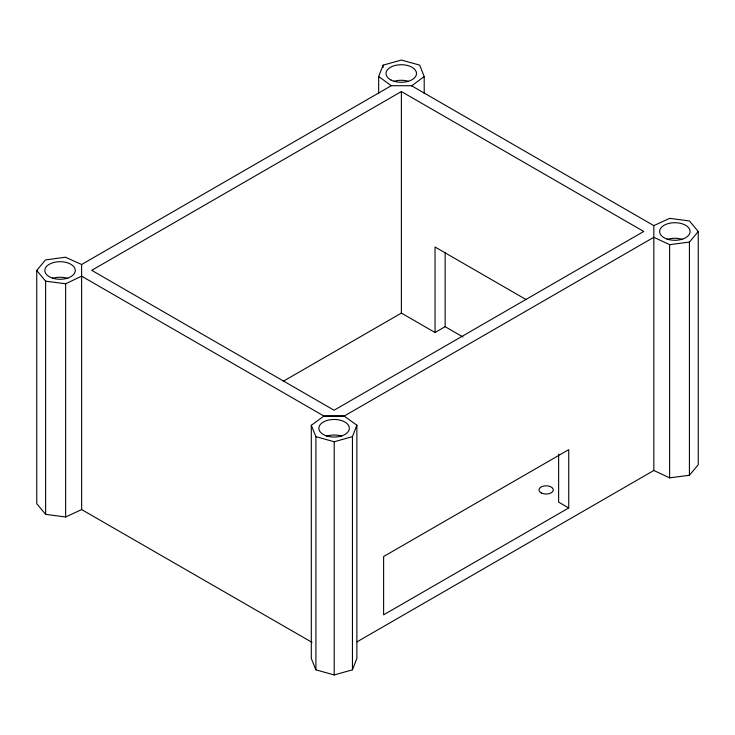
<?xml version="1.0" encoding="UTF-8"?>
<svg xmlns="http://www.w3.org/2000/svg" width="735" height="735" viewBox="0 0 735 735"><rect width="100%" height="100%" fill="white"/><g stroke="black" fill="none" stroke-linecap="round" stroke-linejoin="round"><path stroke-width="1.1" d="M81.622 264.499L81.649 509.575L65.635 516.981L45.625 514.353L36.75 503.668L36.75 270.471L45.441 259.942L65.415 257.204L81.622 264.499L391.286 85.71L411.481 85.71L653.828 225.627L669.714 218.341L689.476 220.969L698.25 231.525L698.25 464.722L689.421 475.269L669.631 477.86L653.828 470.483L357.063 641.82M283.278 381.272L401.383 313.082L435.046 332.514L435.046 247.006L526.122 299.586M558.637 454.111L558.637 502.124L568.734 507.949L568.734 449.655L383.615 556.533L383.615 614.837L568.734 507.949M698.25 231.525L689.421 242.072L669.631 244.663L653.828 237.286L344.164 416.074L323.878 416.12L311.3 425.308L311.3 658.505L315.912 669.861L334.214 674.95L352.451 669.824L352.451 436.627L356.879 425.197L344.164 416.074L323.97 416.074L81.622 276.158L65.635 283.784L45.625 281.156L36.75 270.471M352.451 669.824L356.879 658.395L356.879 425.197M378.672 93.667L378.672 76.513L383.119 65.139L401.383 60.049L419.667 65.121L424.205 76.532L424.205 93.685M424.205 76.532L411.545 85.958M401.383 91.544L91.719 270.324L334.067 410.24L643.731 231.461L401.383 91.544L401.383 313.082M435.046 332.514L445.144 326.68L462.958 336.97M311.3 425.308L315.912 436.663L334.214 441.753L352.451 436.627M312.053 642.39L81.649 509.575M378.672 76.513L391.286 85.71M689.421 242.072L689.421 475.269M669.631 244.663L669.631 477.86M653.828 225.627L653.828 470.483M445.144 252.574L445.144 326.68M383.119 65.139L383.119 67.427M334.214 441.753L334.214 674.95M315.912 436.663L315.912 669.861M65.635 283.784L65.635 516.981M45.625 281.156L45.625 514.353M667.38 239.399A15.233 8.792 0 0 1 682.613 239.481M393.85 81.374A15.233 8.792 0 0 1 408.21 81.236M52.534 278.381A15.233 8.792 0 0 1 67.767 278.446M326.496 436.186A15.233 8.792 0 0 1 341.729 436.186M541.576 493.102A7.139 4.125 0 0 0 553.161 490.603A7.139 4.125 0 0 0 543.624 486.055A7.139 4.125 0 0 0 541.576 493.102M391.029 80.032A15.233 8.792 0 0 0 416.148 75.365A15.233 8.792 0 0 0 396.588 65.139A15.233 8.792 0 0 0 391.029 80.032M326.496 435.873A15.233 8.792 0 0 0 349.346 428.257A15.233 8.792 0 0 0 326.496 420.64A15.233 8.792 0 0 0 326.496 435.873M667.132 239.077A15.233 8.792 0 0 0 690.101 231.589A15.233 8.792 0 0 0 667.38 223.844A15.233 8.792 0 0 0 667.132 239.077M52.35 278.069A15.233 8.792 0 0 0 75.292 270.544A15.233 8.792 0 0 0 52.534 262.836A15.233 8.792 0 0 0 52.35 278.069"/></g></svg>
